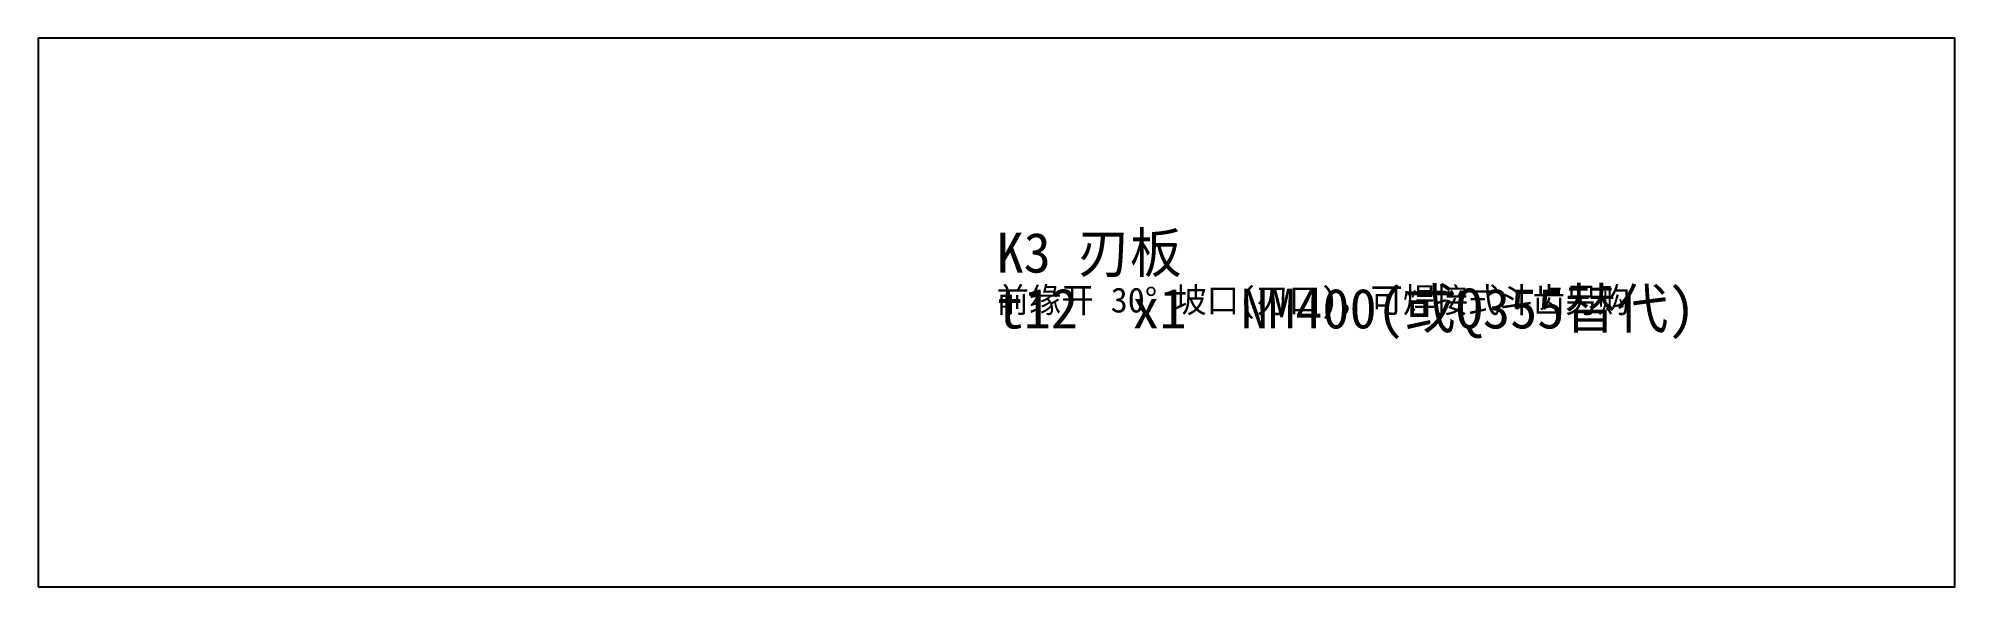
# Model space of a CAD drawing. Header units: millimetres. Extents: x 0 to 384, y 0 to 110.
import ezdxf

# ---------------------------------------------------------------- set-up
doc = ezdxf.new("R2010")
doc.units = ezdxf.units.MM
doc.layers.add('CUT', color=7, linetype='Continuous')
doc.layers.add('MARK', color=3, linetype='Continuous')

msp = doc.modelspace()

# ---------------------------------------------------------------- linework, layer by layer
at = {"layer": 'CUT'}
msp.add_lwpolyline([(0, 0), (384, 0), (384, 110), (0, 110)], close=True, dxfattribs=at)

# ---------------------------------------------------------------- texts
at = {"layer": 'MARK'}
for s, height, p in [('K3 刃板', 8, (192, 63)), ('前缘开 30° 坡口(刃口)，可焊接式斗齿另购', 5, (192, 55)), ('t12  x1  NM400(或Q355替代)', 8, (192, 51.8))]:
    msp.add_text(s, height=height, dxfattribs=at).set_placement(p)

doc.saveas('drawing.dxf')
